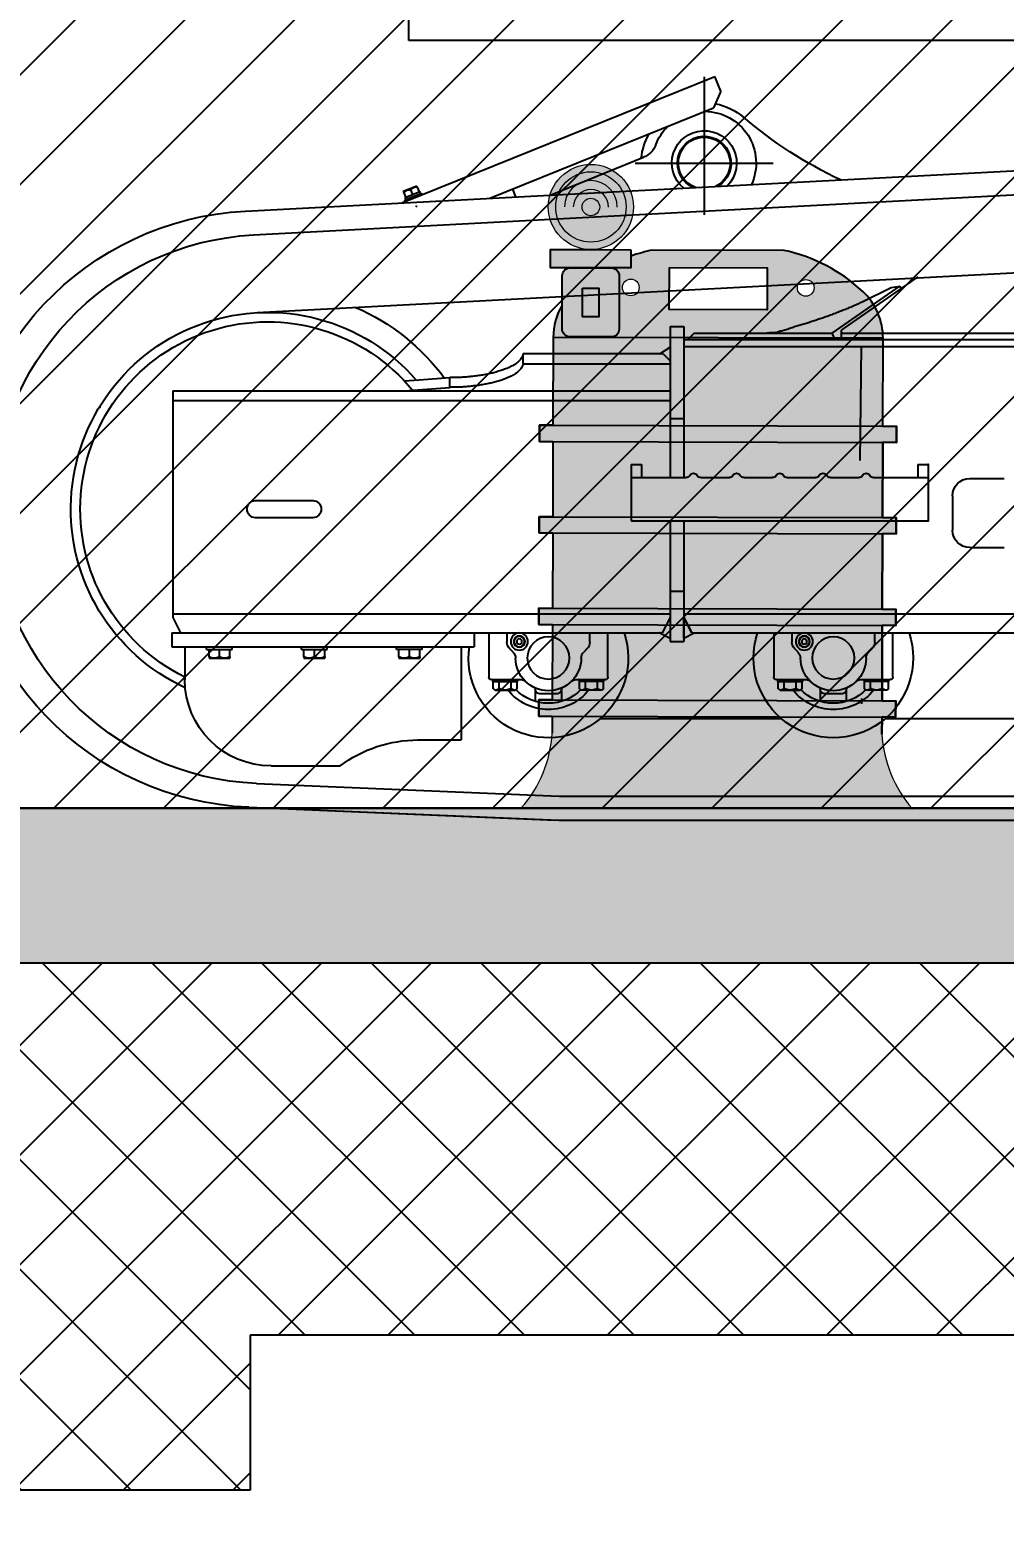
# Model space of a CAD drawing. Header units: metres. Extents: x 668617 to 675126, y 2286318 to 2293677.
# Drawn here: x 672211.438 to 672213.009, y 2287821.656 to 2287824.052 of the extents above; entities that cross this region are included whole.
import ezdxf

# ---------------------------------------------------------------- set-up
doc = ezdxf.new("R2010")
doc.units = ezdxf.units.M
doc.header["$MEASUREMENT"] = 0
doc.linetypes.add('CONTINUA', pattern=[0])
for name, color, linetype in [('DMTG_SECCIONES_VIALES', 250, 'Continuous'), ('ESTACIÓN', 7, 'Continuous'), ('PERSONA', 7, 'CONTINUA'), ('PERSONAS HATCH', 254, 'Continuous')]:
    doc.layers.add(name, color=color, linetype=linetype)
doc.layers.add('dp_Fondo del tablero', color=7, linetype='Continuous', lineweight=0, true_color=0xf05123)
doc.layers.add('dp_Pictograma y filete', color=7, linetype='Continuous', lineweight=0, true_color=0x000000)
doc.styles.get("Standard").update_dxf_attribs({"font": 'arial.ttf'})
doc.dimstyles.get("Standard").update_dxf_attribs({"dimtxt": 0.18, "dimasz": 0.18, "dimexe": 0.18, "dimexo": 0.0625, "dimgap": 0.09, "dimtad": 0, "dimtih": 1, "dimtoh": 1, "dimdec": 4, "dimzin": 0, "dimdsep": 46, "dimtxsty": 'Standard', "dimcen": 0.09, "dimadec": 0, "dimazin": 0, "dimtfac": 1, "dimtdec": 4, "dimtofl": 0, "dimtmove": 0, "dimatfit": 3, "dimfxl": 1, "dimtolj": 1, "dimtzin": 0, "dimarcsym": 0})

# ---------------------------------------------------------------- blocks, each defined once
blk = doc.blocks.new('*D448')
at = {"layer": 'Defpoints', "color": 0, "transparency": 16777216}
for p in [(672216.3035, 2287827.5932), (672208.0435, 2287822.5467), (672216.3035, 2287822.5467)]:
    blk.add_point(p, dxfattribs=at)
at = {"layer": 'DMTG_SECCIONES_VIALES', "color": 0, "lineweight": -2, "transparency": 16777216}
for p, q in [((672208.0435, 2287822.6092), (672208.0435, 2287827.7732)), ((672216.3035, 2287822.6092), (672216.3035, 2287827.7732)), ((672208.2235, 2287827.5932), (672211.8497, 2287827.5932)), ((672216.1235, 2287827.5932), (672212.4974, 2287827.5932))]:
    blk.add_line(p, q, dxfattribs=at)
at = {"layer": 'DMTG_SECCIONES_VIALES', "color": 0, "transparency": 16777216}
for points in [[(672208.2235, 2287827.6232), (672208.2235, 2287827.5632), (672208.0435, 2287827.5932)], [(672216.1235, 2287827.6232), (672216.1235, 2287827.5632), (672216.3035, 2287827.5932)]]:
    blk.add_solid(points, dxfattribs=at)
at = {"layer": 'DMTG_SECCIONES_VIALES', "color": 0, "transparency": 16777216, "insert": (672212.1735, 2287827.5932), "char_height": 0.18, "attachment_point": 5}
blk.add_mtext('\\A1;8.26', dxfattribs=at)
blk = doc.blocks.new('veh contruccion')
at = {"color": 0}
for p, q in [((1.2092, 0.9078), (1.2092, 0.933)), ((-0.9714, 0.9078), (1.2092, 0.9078)), ((0.8463, 0.849), (0.8532, 0.866)), ((1.2174, 0.7187), (0.8532, 0.866)), ((0.8655, 0.8656), (0.8655, 0.7049)), ((0.8463, 0.849), (0.8546, 0.8294)), ((1.115, 0.7241), (0.8546, 0.8294)), ((1.3995, 0.7092), (-0.145, 0.7905)), ((1.3901, 0.6815), (-0.1465, 0.7624)), ((0.9459, 0.7651), (0.7852, 0.7651)), ((1.045, 0.7278), (0.9361, 0.7719)), ((1.0848, 0.7257), (1.0884, 0.7346)), ((1.1937, 0.7283), (1.1944, 0.7302)), ((1.214, 0.7223), (1.1944, 0.7302)), ((1.1956, 0.7297), (1.1966, 0.7321)), ((1.2137, 0.7251), (1.1966, 0.7321)), ((1.1994, 0.7371), (1.1972, 0.7318)), ((1.1994, 0.7371), (1.1999, 0.7383)), ((1.1999, 0.7383), (1.2157, 0.7319)), ((1.2073, 0.7339), (1.2052, 0.7286)), ((1.2152, 0.7307), (1.2131, 0.7254)), ((1.2152, 0.7307), (1.2157, 0.7319)), ((1.2128, 0.7228), (1.2137, 0.7251)), ((1.2132, 0.7204), (1.214, 0.7223)), ((1.3856, 0.5912), (-0.1512, 0.6721)), ((0.7058, 0.5705), (0.6165, 0.6325)), ((0.6378, 0.6219), (0.636, 0.619)), ((0.7165, 0.5672), (0.6378, 0.6219)), ((0.648, 0.6202), (0.6378, 0.6219)), ((0.6818, 0.6035), (0.648, 0.6202)), ((0.7773, 0.5693), (0.7674, 0.5722)), ((0.8892, 0.5747), (0.8892, 0.3989)), ((0.9052, 0.5747), (0.8892, 0.5747)), ((0.9052, 0.5747), (0.9052, 0.3989)), ((0.8892, 0.5598), (-0.0684, 0.5598)), ((0.4316, 0.5666), (0.7058, 0.5666)), ((0.7058, 0.5598), (0.7058, 0.5705)), ((0.7132, 0.5598), (0.7165, 0.5672)), ((0.8771, 0.5672), (0.7165, 0.5672)), ((0.7798, 0.5687), (0.7789, 0.5689)), ((0.8771, 0.5672), (0.8845, 0.5598)), ((0.8892, 0.5517), (-0.0684, 0.5517)), ((0.6829, 0.5518), (0.6844, 0.419)), ((0.9052, 0.5509), (0.9052, 0.5348)), ((0.9173, 0.5429), (0.9052, 0.5509)), ((0.9133, 0.5429), (0.9052, 0.5348)), ((0.9133, 0.5429), (0.9052, 0.5348)), ((0.9133, 0.5429), (1.0761, 0.5429)), ((0.9133, 0.5429), (0.9173, 0.5429)), ((1.0761, 0.5308), (1.0761, 0.5429)), ((0.9052, 0.5308), (1.0761, 0.5308)), ((1.1615, 0.504), (1.1615, 0.5153)), ((1.1972, 0.5127), (1.1615, 0.5153)), ((1.2149, 0.5001), (1.1615, 0.504)), ((1.2145, 0.5115), (1.1972, 0.5127)), ((1.484, 0.5001), (0.9052, 0.5001)), ((1.484, 0.4888), (0.9052, 0.4888)), ((1.484, 0.5001), (1.484, 0.2361)), ((0.9052, 0.4677), (0.8892, 0.4677)), ((0.5566, 0.3979), (0.5164, 0.3979)), ((0.6168, 0.414), (0.6048, 0.414)), ((0.6048, 0.414), (0.6048, 0.3486)), ((0.6684, 0.3989), (0.6048, 0.3989)), ((0.6168, 0.414), (0.6168, 0.3989)), ((0.7187, 0.3989), (0.6851, 0.3989)), ((0.7689, 0.3989), (0.7354, 0.3989)), ((0.8192, 0.3989), (0.7863, 0.3989)), ((0.8694, 0.3989), (0.8362, 0.3989)), ((0.9504, 0.3989), (0.8868, 0.3989)), ((0.9384, 0.414), (0.9384, 0.3989)), ((0.9504, 0.414), (0.9384, 0.414)), ((0.9504, 0.414), (0.9504, 0.3486)), ((0.5767, 0.3778), (0.5767, 0.3376)), ((1.3876, 0.3723), (1.3212, 0.3723)), ((0.9504, 0.3486), (0.6048, 0.3486)), ((0.8892, 0.3486), (0.8892, 0.208)), ((0.9052, 0.3486), (0.9052, 0.208)), ((1.3212, 0.3522), (1.3876, 0.3522)), ((0.5566, 0.3175), (0.5164, 0.3175)), ((0.9052, 0.2667), (0.8892, 0.2667)), ((0.8892, 0.2401), (-1.1738, 0.2401)), ((0.8892, 0.2361), (0.8801, 0.218)), ((0.8801, 0.218), (0.8892, 0.2361)), ((0.8892, 0.212), (0.8892, 0.2361)), ((1.484, 0.2401), (0.9052, 0.2401)), ((0.9052, 0.2361), (0.9143, 0.218)), ((0.9052, 0.2361), (0.9052, 0.212)), ((0.9052, 0.2361), (0.9143, 0.218)), ((1.484, 0.2361), (1.475, 0.218)), ((0.8801, 0.218), (-1.1647, 0.218)), ((0.646, 0.1667), (0.646, 0.218)), ((0.6671, 0.2071), (0.6671, 0.218)), ((0.7636, 0.218), (0.7636, 0.2071)), ((0.7847, 0.218), (0.7847, 0.1667)), ((0.8801, 0.218), (0.8771, 0.218)), ((0.8892, 0.212), (0.8771, 0.218)), ((0.9052, 0.208), (0.8892, 0.208)), ((0.9173, 0.218), (0.9052, 0.212)), ((1.485, 0.218), (0.9143, 0.218)), ((0.9173, 0.218), (0.9143, 0.218)), ((0.9776, 0.1667), (0.9776, 0.218)), ((0.9987, 0.2071), (0.9987, 0.218)), ((1.0951, 0.218), (1.0951, 0.2071)), ((1.1162, 0.218), (1.1162, 0.1667)), ((1.1333, 0.218), (1.1333, 0.2019)), ((1.485, 0.218), (1.485, 0.2019)), ((0.67, 0.2), (0.6742, 0.1958)), ((0.7564, 0.1958), (0.7606, 0.2)), ((1.0016, 0.2), (1.0058, 0.1958)), ((1.088, 0.1958), (1.0922, 0.2)), ((1.485, 0.2019), (1.1333, 0.2019)), ((1.1484, 0.2019), (1.1484, 0.0934)), ((1.1936, 0.1987), (1.1936, 0.2019)), ((1.1936, 0.1987), (1.2238, 0.1987)), ((1.1966, 0.1903), (1.1966, 0.1987)), ((1.2087, 0.1903), (1.2087, 0.1987)), ((1.2208, 0.1903), (1.2208, 0.1987)), ((1.2238, 0.1987), (1.2238, 0.2019)), ((1.3042, 0.1987), (1.3042, 0.2019)), ((1.3343, 0.1987), (1.3042, 0.1987)), ((1.3072, 0.1903), (1.3072, 0.1987)), ((1.3192, 0.1903), (1.3192, 0.1987)), ((1.3313, 0.1903), (1.3313, 0.1987)), ((1.3343, 0.1987), (1.3343, 0.2019)), ((1.4147, 0.1987), (1.4147, 0.2019)), ((1.4448, 0.1987), (1.4147, 0.1987)), ((1.4177, 0.1903), (1.4177, 0.1987)), ((1.4298, 0.1903), (1.4298, 0.1987)), ((1.4418, 0.1903), (1.4418, 0.1987)), ((1.4448, 0.1987), (1.4448, 0.2019)), ((1.47, 0.2019), (1.47, 0.1638)), ((1.1966, 0.1903), (1.1966, 0.1887)), ((1.2208, 0.1887), (1.1966, 0.1887)), ((1.2208, 0.1903), (1.2208, 0.1887)), ((1.3072, 0.1903), (1.3072, 0.1887)), ((1.3313, 0.1887), (1.3072, 0.1887)), ((1.3313, 0.1903), (1.3313, 0.1887)), ((1.4177, 0.1903), (1.4177, 0.1887)), ((1.4418, 0.1887), (1.4177, 0.1887)), ((1.4418, 0.1903), (1.4418, 0.1887)), ((0.649, 0.1636), (0.6832, 0.1636)), ((0.6508, 0.1616), (0.6508, 0.1636)), ((0.6508, 0.1616), (0.6794, 0.1616)), ((0.6512, 0.153), (0.6512, 0.1616)), ((0.6581, 0.1532), (0.6581, 0.1616)), ((0.672, 0.1532), (0.672, 0.1616)), ((0.679, 0.153), (0.679, 0.1616)), ((0.6794, 0.1636), (0.6794, 0.1616)), ((0.7474, 0.1636), (0.7816, 0.1636)), ((0.7512, 0.1636), (0.7512, 0.1616)), ((0.7799, 0.1616), (0.7512, 0.1616)), ((0.7516, 0.153), (0.7516, 0.1616)), ((0.7586, 0.1532), (0.7586, 0.1616)), ((0.7725, 0.1532), (0.7725, 0.1616)), ((0.7795, 0.153), (0.7795, 0.1616)), ((0.7799, 0.1616), (0.7799, 0.1636)), ((0.9806, 0.1636), (1.0148, 0.1636)), ((0.9824, 0.1616), (0.9824, 0.1636)), ((0.9824, 0.1616), (1.011, 0.1616)), ((0.9827, 0.153), (0.9827, 0.1616)), ((0.9897, 0.1532), (0.9897, 0.1616)), ((1.0036, 0.1532), (1.0036, 0.1616)), ((1.0106, 0.153), (1.0106, 0.1616)), ((1.011, 0.1636), (1.011, 0.1616)), ((1.079, 0.1636), (1.1132, 0.1636)), ((1.0828, 0.1636), (1.0828, 0.1616)), ((1.1115, 0.1616), (1.0828, 0.1616)), ((1.0832, 0.153), (1.0832, 0.1616)), ((1.0902, 0.1532), (1.0902, 0.1616)), ((1.1041, 0.1532), (1.1041, 0.1616)), ((1.1111, 0.153), (1.1111, 0.1616)), ((1.1115, 0.1616), (1.1115, 0.1636)), ((0.6512, 0.153), (0.6535, 0.1516)), ((0.6535, 0.1516), (0.6766, 0.1516)), ((0.6766, 0.1516), (0.679, 0.153)), ((0.7002, 0.1509), (0.7002, 0.1389)), ((0.7052, 0.1472), (0.7255, 0.1472)), ((0.7304, 0.1389), (0.7304, 0.1512)), ((0.754, 0.1516), (0.7516, 0.153)), ((0.7771, 0.1516), (0.754, 0.1516)), ((0.7795, 0.153), (0.7771, 0.1516)), ((0.9827, 0.153), (0.9851, 0.1516)), ((0.9851, 0.1516), (1.0082, 0.1516)), ((1.0082, 0.1516), (1.0106, 0.153)), ((1.0318, 0.1509), (1.0318, 0.1389)), ((1.0368, 0.1472), (1.0571, 0.1472)), ((1.062, 0.1389), (1.062, 0.1512)), ((1.0856, 0.1516), (1.0832, 0.153)), ((1.1087, 0.1516), (1.0856, 0.1516)), ((1.1111, 0.153), (1.1087, 0.1516)), ((0.6546, 0.1185), (0.349, 0.1185)), ((0.9862, 0.1185), (0.7761, 0.1185)), ((1.1987, 0.0934), (1.1484, 0.0934)), ((1.3695, 0.0633), (1.2891, 0.0633)), ((1.3866, 0.0428), (1.0342, 0.0281)), ((1.0342, 0.0281), (-1.0315, 0.0281)), ((1.0348, 0), (-1.0348, 0)), ((1.3956, 0.015), (1.0348, 0)), ((1.3956, 0.015), (1.0387, 0.0001))]:
    blk.add_line(p, q, dxfattribs=at)
for centre, radius in [((0.7153, 0.1889), 0.0246), ((0.7491, 0.208), 0.01), ((0.7491, 0.208), 0.00661), ((0.7491, 0.208), 0.00618), ((0.7491, 0.208), 0.00301), ((1.0469, 0.1889), 0.0246), ((1.0807, 0.208), 0.01), ((1.0807, 0.208), 0.00661), ((1.0807, 0.208), 0.00618), ((1.0807, 0.208), 0.00301)]:
    blk.add_circle(centre, radius, dxfattribs=at)
for centre, radius, start, end in [((0.8655, 0.7651), 0.0703, 100.7781, 130.5668), ((0.4931, 1.2002), 0.5024, 295.2018, 310.5667), ((0.8655, 0.7651), 0.0603, 90.7303, 204.4588), ((0.8655, 0.7651), 0.0377, 309.4076, 224.5602), ((0.8655, 0.7651), 0.0312, 293.7339, 240.2338), ((0.8655, 0.7651), 0.0603, 20.5646, 44.9232), ((0.8688, 0.7638), 0.0703, 5.6598, 30.048), ((0.8655, 0.7651), 0.0301, 289.6532, 244.3146), ((0.9455, 0.7951), 0.0251, 200.5646, 247.9962), ((1.2009, 0.7296), 0.0077, 34.3015, 101.6908), ((1.2089, 0.7264), 0.0077, 34.3015, 101.6908), ((1.1999, 0.7156), 0.001, 247.9961, 337.9961), ((1.3812, 0.3622), 0.3475, 272.3843, 86.9839), ((1.3733, 0.3622), 0.3197, 272.3843, 86.9839), ((0.7953, 0.8335), 0.2565, 243.7307, 245.004), ((0.8155, 0.8767), 0.3042, 244.9993, 246.0728), ((0.8349, 0.9206), 0.3522, 246.0706, 246.9979), ((0.8535, 0.9644), 0.3998, 246.9962, 247.813), ((0.8713, 1.0078), 0.4466, 247.811, 248.542), ((0.888, 1.0503), 0.4923, 248.5416, 249.2065), ((0.9037, 1.0917), 0.5366, 249.2059, 249.8169), ((1.3735, 0.3622), 0.2562, 113.506, 143.4347), ((1.3735, 0.3622), 0.2291, 294.7776, 139.008), ((0.9184, 1.1316), 0.5792, 249.816, 250.3816), ((0.9319, 1.1695), 0.6194, 250.3812, 250.9097), ((0.9443, 1.2053), 0.6572, 250.9092, 251.407), ((0.9556, 1.2388), 0.6926, 251.407, 251.8791), ((0.9656, 1.2695), 0.7249, 251.8783, 252.3291), ((0.9746, 1.2978), 0.7546, 252.3293, 252.7622), ((0.9825, 1.3231), 0.7811, 252.7618, 253.1799), ((0.9892, 1.3453), 0.8042, 253.1796, 253.5854), ((0.9948, 1.3642), 0.824, 253.5851, 253.9811), ((1.3735, 0.3622), 0.2181, 296.2592, 140.7646), ((0.7933, 0.6266), 0.0595, 253.9319, 254.9412), ((0.7933, 0.6265), 0.0594, 254.94, 255.9384), ((-54.7209, -248.0921), 254.7794, 77.417676, 77.417905), ((-24.8195, -124.2142), 127.3817, 78.405637, 78.406095), ((-14.843, -82.9091), 84.927, 79.3977, 79.398387), ((-9.8476, -62.2378), 63.6991, 80.392345, 80.393262), ((-6.8454, -49.8124), 50.9547, 81.38779, 81.38894), ((-4.8399, -41.5226), 42.4646, 82.38703, 82.38841), ((0.7931, 0.6253), 0.0582, 262.8876, 263.8916), ((0.793, 0.6252), 0.058, 263.892, 264.8993), ((0.793, 0.625), 0.0578, 264.9003, 265.9113), ((0.793, 0.6248), 0.0576, 265.9101, 266.9245), ((0.793, 0.6245), 0.0573, 266.9247, 267.943), ((0.793, 0.6243), 0.0571, 267.9431, 268.9653), ((0.793, 0.6241), 0.0569, 268.9657, 269.992), ((1.0887, 0.5451), 0.0127, 190.0593, 216.678), ((1.0969, 0.5511), 0.0228, 216.3177, 231.0634), ((1.0894, 0.5342), 0.0135, 194.2294, 218.9044), ((1.098, 0.5409), 0.0244, 218.5169, 232.1934), ((1.107, 0.5633), 0.0387, 230.7745, 239.461), ((1.1081, 0.5536), 0.0407, 231.9349, 240.1369), ((1.1171, 0.5801), 0.0583, 239.3391, 245.1098), ((1.1263, 0.5997), 0.0799, 245.0549, 249.262), ((1.1343, 0.6209), 0.1025, 249.2348, 252.5144), ((1.1411, 0.6425), 0.1252, 252.4994, 255.1853), ((1.1468, 0.6637), 0.1472, 255.1758, 257.46), ((1.1513, 0.684), 0.168, 257.4542, 259.4634), ((1.118, 0.5707), 0.0604, 240.0283, 245.5556), ((1.127, 0.5903), 0.082, 245.5062, 249.5759), ((1.1349, 0.6113), 0.1044, 249.5501, 252.7445), ((1.1416, 0.6327), 0.1269, 252.73, 255.359), ((1.1471, 0.6538), 0.1486, 255.3503, 257.5941), ((1.1516, 0.6739), 0.1692, 257.5886, 259.5675), ((1.1548, 0.7029), 0.1872, 259.4592, 261.2601), ((1.155, 0.6925), 0.1881, 259.5639, 261.3414), ((1.1574, 0.7197), 0.2042, 261.2574, 262.9059), ((1.1575, 0.7091), 0.2049, 261.3386, 262.9685), ((1.1593, 0.7343), 0.2189, 262.9038, 264.4404), ((1.1593, 0.7234), 0.2193, 262.9661, 264.4874), ((1.1604, 0.7462), 0.2309, 264.4389, 265.8947), ((1.1605, 0.7351), 0.2311, 264.486, 265.9285), ((1.1611, 0.7553), 0.24, 265.8932, 267.2926), ((1.1611, 0.7441), 0.2402, 265.9269, 267.3144), ((1.1614, 0.7614), 0.2461, 267.2914, 268.6553), ((1.1614, 0.7502), 0.2462, 267.3133, 268.6659), ((1.1615, 0.7646), 0.2493, 268.6542, 270.0006), ((1.1615, 0.7533), 0.2493, 268.6649, 270.0006), ((0.5566, 0.3778), 0.0201, 0, 90), ((0.6684, 0.4039), 0.00502, 270.0002, 330.0002), ((0.6684, 0.4039), 0.00502, 269.9997, 330.0001), ((0.6771, 0.3989), 0.00502, 29.9999, 150.0003), ((0.6858, 0.4039), 0.00502, 209.9999, 270.0004), ((0.6858, 0.4039), 0.00502, 209.9998, 269.9998), ((0.7187, 0.4039), 0.00502, 270.0002, 330.0002), ((0.7187, 0.4039), 0.00502, 269.9997, 330.0001), ((0.7274, 0.3989), 0.00502, 29.9999, 150.0003), ((0.7361, 0.4039), 0.00502, 209.9999, 270.0004), ((0.7361, 0.4039), 0.00502, 209.9998, 269.9998), ((0.7689, 0.4039), 0.00502, 270.0002, 330.0002), ((0.7689, 0.4039), 0.00502, 269.9997, 330.0001), ((0.7776, 0.3989), 0.00502, 29.9999, 150.0003), ((0.7863, 0.4039), 0.00502, 209.9999, 270.0004), ((0.7863, 0.4039), 0.00502, 209.9998, 269.9998), ((0.8192, 0.4039), 0.00502, 270.0002, 330.0002), ((0.8192, 0.4039), 0.00502, 269.9997, 330.0001), ((0.8279, 0.3989), 0.00502, 29.9999, 150.0003), ((0.8366, 0.4039), 0.00502, 209.9999, 270.0004), ((0.8366, 0.4039), 0.00502, 209.9998, 269.9998), ((0.8694, 0.4039), 0.00502, 270.0002, 330.0002), ((0.8694, 0.4039), 0.00502, 269.9997, 330.0001), ((0.8781, 0.3989), 0.00502, 29.9999, 150.0003), ((0.8868, 0.4039), 0.00502, 209.9999, 270.0004), ((0.8868, 0.4039), 0.00502, 209.9998, 269.9998), ((1.3212, 0.3622), 0.01, 90, 270), ((1.3876, 0.3622), 0.01, 270, 90), ((0.5566, 0.3376), 0.0201, 270, 0), ((0.7153, 0.1889), 0.0929, 161.7289, 18.2711), ((1.0469, 0.1889), 0.0929, 161.7289, 8.0791), ((0.6771, 0.2071), 0.01, 180, 225), ((0.6671, 0.1887), 0.01, 0.17, 45), ((0.7636, 0.1887), 0.01, 135, 179.8301), ((0.7535, 0.2071), 0.01, 315, 0), ((1.0087, 0.2071), 0.01, 180, 225), ((0.9987, 0.1887), 0.01, 0.17, 45), ((1.0951, 0.1887), 0.01, 135, 179.8301), ((1.0851, 0.2071), 0.01, 315, 0), ((0.7153, 0.1889), 0.0382, 180.1603, 359.8301), ((1.0469, 0.1889), 0.0382, 180.1603, 359.8301), ((1.2027, 0.2009), 0.0123, 240.5335, 299.4665), ((1.2147, 0.2009), 0.0123, 240.5335, 299.4665), ((1.3132, 0.2009), 0.0123, 240.5335, 299.4665), ((1.3253, 0.2009), 0.0123, 240.5335, 299.4665), ((1.4237, 0.2009), 0.0123, 240.5335, 299.4665), ((1.4358, 0.2009), 0.0123, 240.5335, 299.4665), ((0.649, 0.1667), 0.00301, 179.9999, 270), ((0.6832, 0.1556), 0.00804, 46.0186, 90), ((0.7474, 0.1556), 0.00804, 90, 134.1833), ((0.7816, 0.1667), 0.00301, 270.0001, 0.0001), ((0.9806, 0.1667), 0.00301, 179.9999, 270), ((1.0148, 0.1556), 0.00804, 46.0186, 90), ((1.079, 0.1556), 0.00804, 90, 134.1833), ((1.1132, 0.1667), 0.00301, 270.0001, 0.0001), ((1.3695, 0.1638), 0.1005, 270, 0), ((0.6546, 0.1562), 0.00461, 269.5904, 318.9756), ((0.6651, 0.1677), 0.0161, 244.3411, 295.6589), ((0.7153, 0.1889), 0.06, 218.4286, 321.5714), ((0.6755, 0.1562), 0.00461, 221.0243, 269.5904), ((0.7153, 0.1889), 0.0528, 224.201, 315.799), ((0.6952, 0.1509), 0.00502, 0.0001, 46.3702), ((0.7052, 0.1522), 0.00502, 187.6179, 270), ((0.7255, 0.1522), 0.00502, 270, 352.3821), ((0.7354, 0.1509), 0.00502, 133.6283, 172.861), ((0.7551, 0.1562), 0.00461, 270.4096, 318.9757), ((0.7656, 0.1677), 0.0161, 244.3411, 295.6589), ((0.776, 0.1562), 0.00461, 221.0243, 270.4096), ((0.9862, 0.1562), 0.00461, 269.5904, 318.9756), ((0.9967, 0.1677), 0.0161, 244.3411, 295.6589), ((1.0469, 0.1889), 0.06, 218.4286, 321.5714), ((1.0071, 0.1562), 0.00461, 221.0243, 269.5904), ((1.0469, 0.1889), 0.0528, 224.201, 315.799), ((1.0268, 0.1509), 0.00502, 0.0001, 46.3702), ((1.0368, 0.1522), 0.00502, 187.6179, 270), ((1.0571, 0.1522), 0.00502, 270, 352.3821), ((1.067, 0.1509), 0.00502, 133.6283, 172.861), ((1.0867, 0.1562), 0.00461, 270.4096, 318.9757), ((1.0972, 0.1677), 0.0161, 244.3411, 295.6589), ((1.1076, 0.1562), 0.00461, 221.0243, 270.4096), ((1.1987, -0.0573), 0.1507, 53.1326, 90)]:
    blk.add_arc(centre, radius, start, end, dxfattribs=at)
for p in [(0.9052, 0.5348), (1.5689, 0.4809), (0.6048, 0.414), (0.6048, 0.414), (0.6048, 0.3989), (0.6048, 0.3486), (0.9173, 0.218)]:
    blk.add_point(p, dxfattribs=at)
blk = doc.blocks.new('_ArchTick')
at = {"color": 0, "linetype": 'ByBlock', "const_width": 0.15}
blk.add_lwpolyline([(-0.5, -0.5), (0.5, 0.5)], dxfattribs=at)
blk = doc.blocks.new('*D438')
at = {"layer": 'Defpoints', "color": 0, "transparency": 16777216}
for p in [(672210.9435, 2287822.7967), (672216.3035, 2287822.7967), (672210.9435, 2287821.0933)]:
    blk.add_point(p, dxfattribs=at)
at = {"layer": 'DMTG_SECCIONES_VIALES', "color": 0, "lineweight": -2, "transparency": 16777216}
for p, q in [((672210.9435, 2287822.7342), (672210.9435, 2287820.9133)), ((672216.3035, 2287822.7342), (672216.3035, 2287820.9133)), ((672210.9435, 2287821.0933), (672213.2998, 2287821.0933)), ((672216.3035, 2287821.0933), (672213.9473, 2287821.0933))]:
    blk.add_line(p, q, dxfattribs=at)
at = {"layer": 'DMTG_SECCIONES_VIALES', "color": 0, "lineweight": -2, "transparency": 16777216, "xscale": 0.18, "yscale": 0.18, "zscale": 0.18, "rotation": 180}
blk.add_blockref('_ArchTick', (672210.9435, 2287821.0933), dxfattribs=at)
at = {"layer": 'DMTG_SECCIONES_VIALES', "color": 0, "lineweight": -2, "transparency": 16777216, "xscale": 0.18, "yscale": 0.18, "zscale": 0.18}
blk.add_blockref('_ArchTick', (672216.3035, 2287821.0933), dxfattribs=at)
at = {"layer": 'DMTG_SECCIONES_VIALES', "color": 0, "transparency": 16777216, "insert": (672213.6235, 2287821.0933), "char_height": 0.18, "attachment_point": 5}
blk.add_mtext('\\A1;5.36', dxfattribs=at)
blk = doc.blocks.new('tambo_SCT')
at = {"layer": 'dp_Fondo del tablero', "true_color": 0xf08e0f}
h = blk.add_hatch(color=30, dxfattribs=at)
edge = h.paths.add_edge_path()
edge.add_arc((7.06, 62.65), 4.44, 0, 360)
at = {"layer": 'dp_Fondo del tablero', "true_color": 0xffca00}
h = blk.add_hatch(color=40, dxfattribs=at)
h.paths.add_polyline_path([(11.25, 58.21), (11.25, 56.3), (7.06, 56.3), (2.87, 56.3), (2.87, 58.21), (7.06, 58.21)])
edge = h.paths.add_edge_path()
edge.add_line((4.92, 56.3), (9.19, 56.3))
edge.add_arc((9.19, 55.47), 0.832, 0, 90, ccw=False)
edge.add_line((10.03, 55.47), (10.03, 49.93))
edge.add_arc((9.19, 49.93), 0.832, -90, 0, ccw=False)
edge.add_line((9.19, 49.1), (4.92, 49.1))
edge.add_arc((4.92, 49.93), 0.832, 180, 270, ccw=False)
edge.add_line((4.09, 49.93), (4.09, 55.47))
edge.add_arc((4.92, 55.47), 0.832, 90, 180, ccw=False)
h.paths.add_polyline_path([(6.2, 54.19), (7.92, 54.19), (7.92, 51.2), (6.2, 51.2)], flags=16)
at = {"layer": 'dp_Fondo del tablero'}
h = blk.add_hatch(color=256, dxfattribs=at)
h.paths.add_polyline_path([(37.54, 49.04, 0.208145), (35.42, 53.91, 0.13635), (27.2, 58.18), (13.51, 58.18, 0.03408), (11.25, 57.54), (11.25, 56.3), (9.19, 56.3, -0.414214), (10.03, 55.47), (10.03, 49.93, -0.414214), (9.19, 49.1)])
h.paths.add_polyline_path([(28.6, 54.27, -1), (30.35, 54.27, -1)], flags=16)
h.paths.add_polyline_path([(25.46, 51.99), (15.26, 51.99), (15.26, 56.35), (25.46, 56.35)], flags=16)
h.paths.add_polyline_path([(10.37, 54.27, -1), (12.11, 54.27, -1)], flags=16)
h = blk.add_hatch(color=256, dxfattribs=at)
h.paths.add_polyline_path([(4.92, 49.1, -0.414214), (4.09, 49.93), (4.09, 52.42, 0.133761), (3.17, 49.04)])
h.paths.add_polyline_path([(6.2, 51.2), (7.92, 51.2), (7.92, 54.19), (6.2, 54.19)])
h = blk.add_hatch(color=256, dxfattribs=at)
h.paths.add_polyline_path([(37.54, 39.89), (37.54, 49.04), (3.17, 49.04), (3.17, 39.89)])
h.paths.add_polyline_path([(38.96, 38.19), (38.96, 39.89), (1.76, 39.89), (1.76, 38.19)])
h.paths.add_polyline_path([(1.76, 30.34), (1.76, 28.65), (38.96, 28.65), (38.96, 30.34)])
h.paths.add_polyline_path([(37.54, 20.79), (37.54, 28.65), (3.17, 28.65), (3.17, 20.79)])
h.paths.add_polyline_path([(38.96, 19.1), (38.96, 20.79), (1.76, 20.79), (1.76, 19.1)])
h.paths.add_polyline_path([(1.76, 11.24), (1.76, 9.55), (38.96, 9.55), (38.96, 11.24)])
blk.add_hatch(color=256, dxfattribs=at).paths.add_polyline_path([(3.17, 9.55), (3.17, 9.35, -0.196465), (0, 0), (40.71, 0, -0.16513), (37.54, 7.77), (37.54, 9.55)])
at = {"layer": 'dp_Pictograma y filete', "true_color": 0xffffff}
h = blk.add_hatch(color=7, dxfattribs=at)
h.paths.add_polyline_path([(3.17, 38.19), (3.17, 30.34), (37.54, 30.34), (37.54, 38.19)])
h.paths.add_polyline_path([(3.17, 19.1), (3.17, 11.24), (37.54, 11.24), (37.54, 19.1)])
at = {"layer": 'dp_Pictograma y filete', "lineweight": -3}
for p, q in [((37.54, 49.04), (3.17, 49.04)), ((3.17, 49.04), (3.17, 39.89)), ((37.54, 39.89), (37.54, 49.04)), ((1.76, 38.19), (1.76, 39.89)), ((1.76, 39.89), (38.96, 39.89)), ((38.96, 38.19), (38.96, 39.89)), ((38.96, 38.19), (38.96, 39.89)), ((1.76, 38.19), (38.96, 38.19)), ((1.76, 28.65), (1.76, 30.34)), ((1.76, 30.34), (38.96, 30.34)), ((38.96, 28.65), (38.96, 30.34)), ((38.96, 28.65), (38.96, 30.34)), ((1.76, 28.65), (38.96, 28.65)), ((1.76, 19.1), (1.76, 20.79)), ((1.76, 20.79), (38.96, 20.79)), ((38.96, 19.1), (38.96, 20.79)), ((38.96, 19.1), (38.96, 20.79)), ((1.76, 19.1), (38.96, 19.1)), ((1.76, 9.55), (1.76, 11.24)), ((1.76, 11.24), (38.96, 11.24)), ((35.42, 10.9), (35.42, 11.49)), ((38.96, 9.39), (38.96, 11.24)), ((38.96, 9.55), (38.96, 11.24)), ((1.76, 9.55), (38.96, 9.55)), ((0, 0), (40.71, 0))]:
    blk.add_line(p, q, dxfattribs=at)
for points in [[(11.25, 58.21), (11.25, 56.3), (7.06, 56.3), (2.87, 56.3), (2.87, 58.21), (7.06, 58.21)], [(15.26, 56.35), (25.46, 56.35), (25.46, 51.99), (15.26, 51.99)], [(6.2, 54.19), (7.92, 54.19), (7.92, 51.2), (6.2, 51.2)]]:
    blk.add_lwpolyline(points, close=True, dxfattribs=at)
for points in [[(37.54, 49.04, 0.208145), (35.42, 53.91, 0.13635), (27.2, 58.18), (13.51, 58.18, 0.03408), (11.25, 57.54, 0.03408)], [(4.09, 52.42, 0.133761), (3.17, 49.04)]]:
    blk.add_lwpolyline(points, format="xyb", dxfattribs=at)
blk.add_lwpolyline([(4.92, 56.3), (9.19, 56.3, -0.414214), (10.03, 55.47), (10.03, 49.93, -0.414214), (9.19, 49.1), (4.92, 49.1, -0.414214), (4.09, 49.93), (4.09, 55.47, -0.414214)], format="xyb", close=True, dxfattribs=at)
for points in [[(3.17, 39.89), (1.76, 39.89), (1.76, 38.19), (3.17, 38.19)], [(37.54, 39.89), (38.96, 39.89), (38.96, 38.19), (37.54, 38.19)], [(3.17, 38.19), (3.17, 30.34)], [(37.54, 30.34), (37.54, 38.19)], [(37.54, 38.19), (37.54, 30.34)], [(3.17, 30.34), (1.76, 30.34), (1.76, 28.65), (3.17, 28.65)], [(37.54, 30.34), (38.96, 30.34), (38.96, 28.65), (37.54, 28.65)], [(3.17, 28.65), (3.17, 20.79)], [(37.54, 20.79), (37.54, 28.65)], [(37.54, 28.65), (37.54, 20.79)], [(3.17, 20.79), (1.76, 20.79), (1.76, 19.1), (3.17, 19.1)], [(37.54, 20.79), (38.96, 20.79), (38.96, 19.1), (37.54, 19.1)], [(3.17, 19.1), (3.17, 11.24)], [(37.54, 11.24), (37.54, 19.1)], [(37.54, 19.1), (37.54, 11.24)], [(3.17, 11.24), (1.76, 11.24), (1.76, 9.55), (3.17, 9.55)], [(37.54, 11.24), (38.96, 11.24), (38.96, 9.55), (37.54, 9.55)], [(3.17, 9.55), (3.17, 7.77)], [(37.54, 7.77), (37.54, 9.55)], [(37.54, 9.55), (37.54, 7.77)]]:
    blk.add_lwpolyline(points, dxfattribs=at)
at = {"layer": 'dp_Pictograma y filete'}
for centre, radius in [((7.06, 62.65), 4.44), ((7.06, 62.65), 3.67), ((7.06, 62.65), 0.917), ((11.24, 54.27), 0.873), ((29.47, 54.27), 0.873)]:
    blk.add_circle(centre, radius, dxfattribs=at)
for centre, radius, start, end in [((7.06, 62.65), 2.75, 0, 180), ((7.06, 62.65), 1.83, 0, 180), ((-9.85, 8.56), 13.05, 319.0167, 356.5232), ((50.56, 8.56), 13.05, 183.4768, 220.9833)]:
    blk.add_arc(centre, radius, start, end, dxfattribs=at)
blk = doc.blocks.new('PeopleS18')
at = {"layer": 'PERSONAS HATCH', "linetype": 'Continuous'}
h = blk.add_hatch(color=256, dxfattribs=at)
h.paths.add_polyline_path([(162.9, 1038.3), (121, 820.3), (119.8, 352.1), (100.6, 91), (109, 88.6), (67.1, 50.3), (9.6, 40.7), (0, 0), (94.6, 2.4), (188, 0), (253.9, -1.2), (253.9, 32.3), (247.9, 69.5), (268.2, 73), (328.1, 767.6), (367.6, 85), (374.8, 83.8), (370, 47.9), (370, 2.4), (498.2, 0), (499.4, 34.7), (489.8, 80.2), (511.3, 77.8), (530.5, 415.5), (553.3, 831.1), (546.1, 856.2), (596.4, 955.6), (664.6, 1158), (580.8, 1502.9), (485, 1522.1), (483.8, 1531.7), (425.1, 1547.2), (420.3, 1577.2), (393.4, 1586.2), (422.7, 1613.1), (435.9, 1653.8), (434.7, 1738.8), (413.2, 1798.7), (377.2, 1811.9), (306.6, 1816.7), (268.2, 1795.1), (255.1, 1753.2), (258.7, 1626.3), (286.2, 1595.1), (279.1, 1550), (214.4, 1530.5), (214.4, 1525.7), (87.4, 1496.9), (-99.4, 1482.6), (-391.6, 1486.1), (-392.8, 1477.8), (-439.5, 1487.3), (-531.7, 1482.6), (-535.3, 1463.4), (-491, 1461), (-474.2, 1411.9), (-425.1, 1398.7), (-388, 1399.9), (-384.4, 1387.9), (-59.9, 1359.2), (158.1, 1370)])
h.paths.add_polyline_path([(529.3, 1276.6), (549.7, 1107.7), (519.7, 990.4)], flags=16)
at = {"color": 7, "lineweight": 0}
for points in [[(434.7, 1738.8), (435.9, 1653.8), (422.7, 1613.1), (408.4, 1599.9), (409.6, 1580.8), (420.3, 1577.2), (425.1, 1547.2), (483.8, 1531.7), (485, 1522.1), (580.8, 1502.9), (664.6, 1158), (596.4, 955.6), (546.1, 856.2), (553.3, 831.1), (530.5, 415.5), (511.3, 77.8), (489.8, 80.2), (499.4, 34.7), (498.2, 0), (370, 2.4), (370, 47.9), (374.8, 83.8), (367.6, 85), (328.1, 767.6), (268.2, 73), (247.9, 69.5), (253.9, 32.3), (253.9, -1.2), (188, 0), (94.6, 2.4), (0, 0), (9.6, 40.7), (67.1, 50.3), (109, 88.6), (100.6, 91), (119.8, 352.1), (121, 820.3), (162.9, 1038.3), (158.1, 1370), (-59.9, 1359.2), (-384.4, 1387.9), (-388, 1399.9), (-425.1, 1398.7), (-474.2, 1411.9), (-491, 1461), (-535.3, 1463.4), (-531.7, 1482.6), (-439.5, 1487.3), (-392.8, 1477.8), (-391.6, 1486.1), (-99.4, 1482.6), (87.4, 1496.9), (214.4, 1525.7), (214.4, 1530.5), (277.8, 1549.6), (279, 1572.4), (282.6, 1572.4), (286.2, 1595.1), (258.7, 1626.3), (255.1, 1753.2), (268.2, 1795.1), (306.6, 1816.7), (377.2, 1811.9), (413.2, 1798.7), (434.7, 1738.8)], [(529.3, 1276.6), (549.7, 1107.7), (519.7, 990.4), (529.3, 1276.6)], [(529.3, 1276.6), (549.7, 1107.7), (519.7, 990.4), (529.3, 1276.6), (529.3, 1276.6)]]:
    blk.add_lwpolyline(points, dxfattribs=at)
at = {"layer": 'PERSONA', "color": 7, "lineweight": 0}
blk.add_lwpolyline([(434.7, 1738.8), (435.9, 1653.8), (422.7, 1613.1), (408.4, 1599.9), (409.6, 1580.8), (420.3, 1577.2), (425.1, 1547.2), (483.8, 1531.7), (485, 1522.1), (580.8, 1502.9), (664.6, 1158), (596.4, 955.6), (546.1, 856.2), (553.3, 831.1), (530.5, 415.5), (511.3, 77.8), (489.8, 80.2), (499.4, 34.7), (498.2, 0), (370, 2.4), (370, 47.9), (374.8, 83.8), (367.6, 85), (328.1, 767.6), (268.2, 73), (247.9, 69.5), (253.9, 32.3), (253.9, -1.2), (188, 0), (94.6, 2.4), (0, 0), (9.6, 40.7), (67.1, 50.3), (109, 88.6), (100.6, 91), (119.8, 352.1), (121, 820.3), (162.9, 1038.3), (158.1, 1370), (-59.9, 1359.2), (-384.4, 1387.9), (-388, 1399.9), (-425.1, 1398.7), (-474.2, 1411.9), (-491, 1461), (-535.3, 1463.4), (-531.7, 1482.6), (-439.5, 1487.3), (-392.8, 1477.8), (-391.6, 1486.1), (-99.4, 1482.6), (87.4, 1496.9), (214.4, 1525.7), (214.4, 1530.5), (277.8, 1549.6), (279, 1572.4), (282.6, 1572.4), (286.2, 1595.1), (258.7, 1626.3), (255.1, 1753.2), (268.2, 1795.1), (306.6, 1816.7), (377.2, 1811.9), (413.2, 1798.7), (434.7, 1738.8), (434.7, 1738.8)], dxfattribs=at)
blk = doc.blocks.new('A$C14822504')
at = {"layer": 'PERSONA', "xscale": 0.0009999999892897904, "yscale": 0.0009999999892897904, "zscale": 0.0009999999892897904}
blk.add_blockref('PeopleS18', (0.5353, 0.0012), dxfattribs=at)
blk = doc.blocks.new('Banderero 1')
at = {"layer": 'ESTACIÓN', "true_color": 0xf26722}
h = blk.add_hatch(color=30, dxfattribs=at)
h.dxf.hatch_style = 1
h.paths.add_polyline_path([(-29.19, 54.032), (-26.612, 45.876), (-23.18, 46.355), (-17.916, 48.911), (-14.46, 49.064), (-16.024, 56.384), (-19.127, 57.478), (-24.933, 54.466)])
at = {"layer": 'ESTACIÓN'}
h = blk.add_hatch(color=252, dxfattribs=at)
h.dxf.hatch_style = 1
h.paths.add_polyline_path([(-13.683, 44.961), (-13.292, 44.982), (-13.038, 44.93), (-13.825, 49.086), (-15.389, 56.406), (-16.024, 56.384), (-14.46, 49.064)])
h.paths.add_polyline_path([(-12.702, 39.776), (-12.067, 39.798), (-12.543, 42.312), (-12.857, 42.302), (-13.197, 42.393)])
blk.add_lwpolyline([(-29.19, 54.032), (-24.933, 54.466), (-19.127, 57.478), (-16.024, 56.384), (-14.46, 49.064), (-17.916, 48.911), (-23.18, 46.355), (-26.612, 45.876), (-29.19, 54.032)], dxfattribs=at)
blk.add_lwpolyline([(-15.389, 56.406), (-13.825, 49.086), (-12.067, 39.798), (-12.702, 39.776), (-14.46, 49.064), (-16.024, 56.384)], close=True, dxfattribs=at)
at = {"xscale": 30.24292728832366, "yscale": 30.24292728832366, "zscale": 30.24292728832366}
blk.add_blockref('A$C14822504', (-16.189, -0.036), dxfattribs=at)
blk = doc.blocks.new('*D405')
at = {"layer": 'Defpoints', "color": 0, "transparency": 16777216}
for p in [(672196.2535, 2287822.7967), (672216.3035, 2287822.7967), (672216.3035, 2287820.173)]:
    blk.add_point(p, dxfattribs=at)
at = {"layer": 'DMTG_SECCIONES_VIALES', "color": 0, "lineweight": -2, "transparency": 16777216}
for p, q in [((672196.2535, 2287822.7342), (672196.2535, 2287819.993)), ((672216.3035, 2287822.7342), (672216.3035, 2287819.993)), ((672196.2535, 2287820.173), (672205.8826, 2287820.173)), ((672216.3035, 2287820.173), (672206.6745, 2287820.173))]:
    blk.add_line(p, q, dxfattribs=at)
at = {"layer": 'DMTG_SECCIONES_VIALES', "color": 0, "lineweight": -2, "transparency": 16777216, "xscale": 0.18, "yscale": 0.18, "zscale": 0.18, "rotation": 180}
blk.add_blockref('_ArchTick', (672196.2535, 2287820.173), dxfattribs=at)
at = {"layer": 'DMTG_SECCIONES_VIALES', "color": 0, "lineweight": -2, "transparency": 16777216, "xscale": 0.18, "yscale": 0.18, "zscale": 0.18}
blk.add_blockref('_ArchTick', (672216.3035, 2287820.173), dxfattribs=at)
at = {"layer": 'DMTG_SECCIONES_VIALES', "color": 0, "transparency": 16777216, "insert": (672206.2785, 2287820.173), "char_height": 0.18, "attachment_point": 5}
blk.add_mtext('\\A1;20.05', dxfattribs=at)

msp = doc.modelspace()

# ---------------------------------------------------------------- hatches: boundary and pattern name
at = {"layer": 'DMTG_SECCIONES_VIALES'}
h = msp.add_hatch(dxfattribs=at)
h.set_pattern_fill('ANSI31', color=51)
h.set_pattern_definition([(45, (672091.9349, 2287769.89963), (-0.08838835, 0.08838835), [])])
h.paths.add_polyline_path([(672208.04355, 2287827.32603), (672208.04355, 2287822.54673), (672210.94355, 2287822.54673), (672210.94355, 2287822.79673), (672216.12355, 2287822.79673), (672216.12355, 2287827.32603)])
at = {"layer": 'DMTG_SECCIONES_VIALES', "true_color": 0x000000}
h = msp.add_hatch(dxfattribs=at)
h.set_pattern_fill('AR-SAND', color=18, scale=0.05)
h.set_pattern_definition([(37.5, (671855.920446, 2287752.40659), (-0.003149668, 0.096341188), [0, -0.076, 0, -0.085, 0, -0.08125]), (7.5, (671855.92045, 2287752.40659), (0.088488835, 0.141107303), [0, -0.041, 0, -0.0685, 0, -0.02625]), (327.5, (671855.858946, 2287752.40659), (0.155707093, 0.000282953), [0, -0.025, 0, -0.09, 0, -0.1175]), (317.5, (671855.85895, 2287752.40659), (0.15030633, 0.04388378), [0, -0.0125, 0, -0.059, 0, -0.0675])])
h.paths.add_polyline_path([(672201.30355, 2287822.79673), (672196.25355, 2287822.79673), (672196.25355, 2287822.54673), (672201.05355, 2287822.54673), (672201.05355, 2287822.29673), (672201.30355, 2287822.29673), (672201.30355, 2287822.54673)])
h.paths.add_polyline_path([(672216.30355, 2287822.79673), (672210.94355, 2287822.79673), (672210.94355, 2287822.54673), (672210.94355, 2287822.29673), (672211.19355, 2287822.29673), (672211.19355, 2287822.54673), (672216.30355, 2287822.54673)])
at = {"layer": 'DMTG_SECCIONES_VIALES', "true_color": 0x939598}
h = msp.add_hatch(dxfattribs=at)
h.set_pattern_fill('ANSI37', color=252)
h.set_pattern_definition([(45, (671855.92045, 2287752.40659), (-0.088388348, 0.088388348), []), (135, (671855.92045, 2287752.40659), (-0.088388348, -0.088388348), [])])
h.paths.add_polyline_path([(672201.05355, 2287822.54673), (672196.25355, 2287822.54673), (672191.25355, 2287822.54673), (672191.25355, 2287821.94673), (672196.25355, 2287821.94673), (672200.45355, 2287821.94673), (672200.45355, 2287821.69673), (672211.79355, 2287821.69673), (672211.79355, 2287821.94673), (672216.30355, 2287821.94673), (672221.30355, 2287821.94673), (672221.30355, 2287822.54673), (672216.30355, 2287822.54673), (672211.19355, 2287822.54673), (672211.19355, 2287822.29673), (672201.05355, 2287822.29673)])

# ---------------------------------------------------------------- linework, layer by layer
at = {"layer": 'DMTG_SECCIONES_VIALES', "color": 51}
msp.add_lwpolyline([(672208.04355, 2287827.32603), (672208.04355, 2287822.54673), (672210.94355, 2287822.54673), (672210.94355, 2287822.79673), (672216.12355, 2287822.79673), (672216.12355, 2287827.32603)], close=True, dxfattribs=at)
at = {"layer": 'DMTG_SECCIONES_VIALES'}
for points in [[(672221.30355, 2287822.79673), (672216.30355, 2287822.79673), (672210.94355, 2287822.79673), (672210.94355, 2287822.54673), (672201.30355, 2287822.54673), (672201.30355, 2287822.79673), (672196.25355, 2287822.79673), (672191.25355, 2287822.79673)], [(672216.30355, 2287822.79673), (672210.94355, 2287822.79673)], [(672210.94355, 2287822.79673), (672221.30355, 2287822.79673)], [(672221.30355, 2287822.54673), (672216.30355, 2287822.54673), (672211.19355, 2287822.54673), (672211.19355, 2287822.29673), (672201.05355, 2287822.29673), (672201.05355, 2287822.54673), (672196.25355, 2287822.54673), (672191.25355, 2287822.54673)], [(672221.30355, 2287822.54673), (672221.30355, 2287821.94673), (672216.30355, 2287821.94673), (672211.79355, 2287821.94673), (672211.79355, 2287821.69673), (672200.45355, 2287821.69673), (672200.45355, 2287821.94673), (672196.25355, 2287821.94673), (672191.25355, 2287821.94673), (672191.25355, 2287822.54673)]]:
    msp.add_lwpolyline(points, dxfattribs=at)

# ---------------------------------------------------------------- block references
at = {"layer": 'DMTG_SECCIONES_VIALES', "xscale": -1.385324631642285, "yscale": 1.385324631642285, "zscale": 1.385324631642285}
msp.add_blockref('veh contruccion', (672213.72452, 2287822.77729), dxfattribs=at)
at = {"layer": 'DMTG_SECCIONES_VIALES'}
for name, p, xscale, yscale, zscale, rotation in [('Banderero 1', (672213.30862, 2287822.76881), 0.03717031077166142, 0.03717031077166142, 0.03717031077166142, 0.7971614638068548), ('tambo_SCT', (672212.23101, 2287822.79755), 0.01546907355775273, 0.01546907355775273, 0.01546907355775273, 359.8502454587195)]:
    msp.add_blockref(name, p, dxfattribs=dict(at, xscale=xscale, yscale=yscale, zscale=zscale, rotation=rotation))

# ---------------------------------------------------------------- dimensions: what is measured, and where the dimension line sits
for base, p1, p2, override, picture, middle in [((672216.30355, 2287827.59324), (672208.04355, 2287822.54673), (672216.30355, 2287822.54673), {"dimdec": 2}, '*D448', (672212.17355, 2287827.59324)), ((672216.30355, 2287820.17298), (672196.25355, 2287822.79673), (672216.30355, 2287822.79673), {"dimdec": 2, "dimblk1": 'ArchTick', "dimblk2": 'ArchTick', "dimsah": 1}, '*D405', (672206.27855, 2287820.17298))]:
    dim = msp.add_linear_dim(base=base, p1=p1, p2=p2, dimstyle='Standard', override=override, dxfattribs=at)
    dim.commit()
    dim.dimension.update_dxf_attribs({"geometry": picture, "text_midpoint": middle})
dim = msp.add_linear_dim(base=(672210.94355, 2287821.09332), p1=(672216.30355, 2287822.79673), p2=(672210.94355, 2287822.79673), dimstyle='Standard', override={"dimdec": 2, "dimblk1": 'ArchTick', "dimblk2": 'ArchTick', "dimsah": 1}, dxfattribs=at)
dim.commit()
dim.dimension.update_dxf_attribs({"geometry": '*D438', "text_midpoint": (672213.62355, 2287821.09332), "dimtype": 160})

doc.saveas('drawing.dxf')
